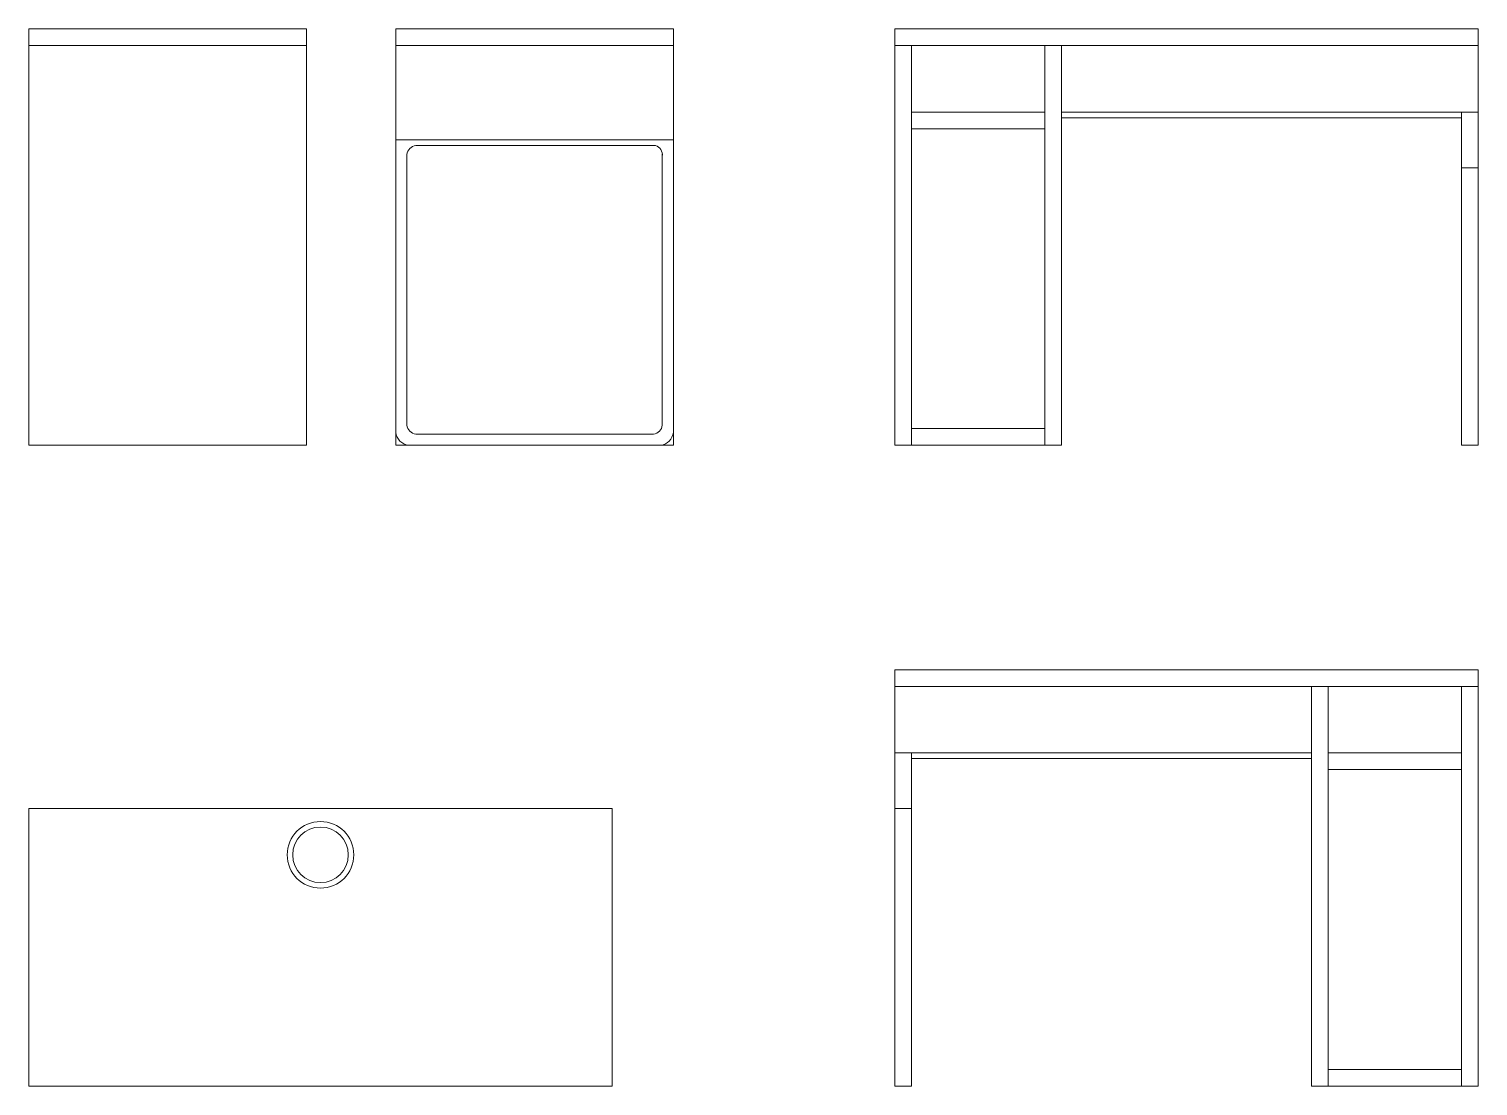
# Model space of a CAD drawing. Header units: inches. Extents: x -807 to 10, y -165 to 181.
# Drawn here: x -807 to -546.1, y -9 to 181.4 of the extents above; entities that cross this region are included whole.
import ezdxf

# ---------------------------------------------------------------- set-up
doc = ezdxf.new("R2010")
doc.units = ezdxf.units.IN
doc.header["$MEASUREMENT"] = 0

msp = doc.modelspace()

# ---------------------------------------------------------------- linework, layer by layer
at = {"lineweight": 5}
for p, q in [((-651.06122, 106.444), (-651.06122, 181.444)), ((-651.06122, 181.444), (-546.06122, 181.444)), ((-546.06122, 181.444), (-546.06122, 106.444)), ((-807.00995, 178.444), (-757.00995, 178.444)), ((-740.95497, 178.444), (-690.95497, 178.444)), ((-648.06122, 178.444), (-648.06122, 106.444)), ((-624.06122, 178.444), (-624.06122, 106.444)), ((-621.06122, 178.444), (-621.06122, 106.444)), ((-648.06122, 166.444), (-624.06122, 166.444)), ((-621.06122, 166.444), (-546.06122, 166.444)), ((-621.06122, 165.444), (-549.06122, 165.444)), ((-549.06122, 166.444), (-549.06122, 106.444)), ((-648.06122, 163.444), (-624.06122, 163.444)), ((-549.06122, 156.444), (-546.06122, 156.444)), ((-648.06122, 109.444), (-624.06122, 109.444)), ((-621.06122, 106.444), (-651.06122, 106.444)), ((-549.06122, 106.444), (-546.06122, 106.444)), ((-546.06122, 66.00356), (-651.06122, 66.00356)), ((-651.06122, 66.00356), (-651.06122, -8.99644)), ((-546.06122, -8.99644), (-546.06122, 66.00356)), ((-576.06122, 63.00356), (-576.06122, -8.99644)), ((-573.06122, 63.00356), (-573.06122, -8.99644)), ((-549.06122, 63.00356), (-549.06122, -8.99644)), ((-576.06122, 51.00356), (-651.06122, 51.00356)), ((-648.06122, 51.00356), (-648.06122, -8.99644)), ((-576.06122, 50.00356), (-648.06122, 50.00356)), ((-549.06122, 51.00356), (-573.06122, 51.00356)), ((-549.06122, 48.00356), (-573.06122, 48.00356)), ((-648.06122, 41.00356), (-651.06122, 41.00356)), ((-549.06122, -5.99644), (-573.06122, -5.99644)), ((-648.06122, -8.99644), (-651.06122, -8.99644)), ((-576.06122, -8.99644), (-546.06122, -8.99644))]:
    msp.add_line(p, q, dxfattribs=at)
for points in [[(-807.00995, 108.72774), (-807.00995, 181.444), (-757.00995, 181.444), (-757.00995, 108.72774)], [(-740.95497, 108.72774), (-740.95497, 181.444), (-690.95497, 181.444), (-690.95497, 108.72774)], [(-651.06122, 178.444), (-546.06122, 178.444)], [(-807.00995, 161.444), (-807.00995, 106.444), (-757.00995, 106.444), (-757.00995, 161.444)], [(-740.95497, 161.444), (-690.95497, 161.444)], [(-740.95497, 161.444), (-740.95497, 106.444), (-690.95497, 106.444), (-690.95497, 161.444)], [(-737.35809, 160.444), (-694.17837, 160.444)], [(-738.95497, 110.06102), (-738.95497, 158.82699)], [(-692.95497, 158.91177), (-692.95497, 110.06102)], [(-694.55186, 108.444), (-737.35809, 108.444)], [(-759.29537, 106.444), (-804.72453, 106.444)], [(-693.2404, 106.444), (-738.66955, 106.444)], [(-546.06122, 63.00356), (-651.06122, 63.00356)], [(-807.00995, 41.00356), (-702.00995, 41.00356), (-702.00995, -8.99644), (-807.00995, -8.99644), (-807.00995, 41.00356)]]:
    msp.add_lwpolyline(points, dxfattribs=at)
for radius in [6, 5]:
    msp.add_circle((-754.50995, 32.65645), radius, dxfattribs=at)
for centre, radius, start, end in [((-737.14392, 158.63549), 1.82114, 96.7536343, 173.9642303), ((-694.76602, 158.72027), 1.82114, 353.9642303, 71.1748262), ((-737.14392, 110.25251), 1.82114, 186.0357697, 263.2463657), ((-694.76602, 110.25251), 1.82114, 276.7536343, 353.9642303), ((-738.31337, 109.08587), 2.66577, 187.7206791, 262.3215067), ((-693.59658, 109.08587), 2.66577, 277.6784933, 352.2793209)]:
    msp.add_arc(centre, radius, start, end, dxfattribs=at)

doc.saveas('drawing.dxf')
